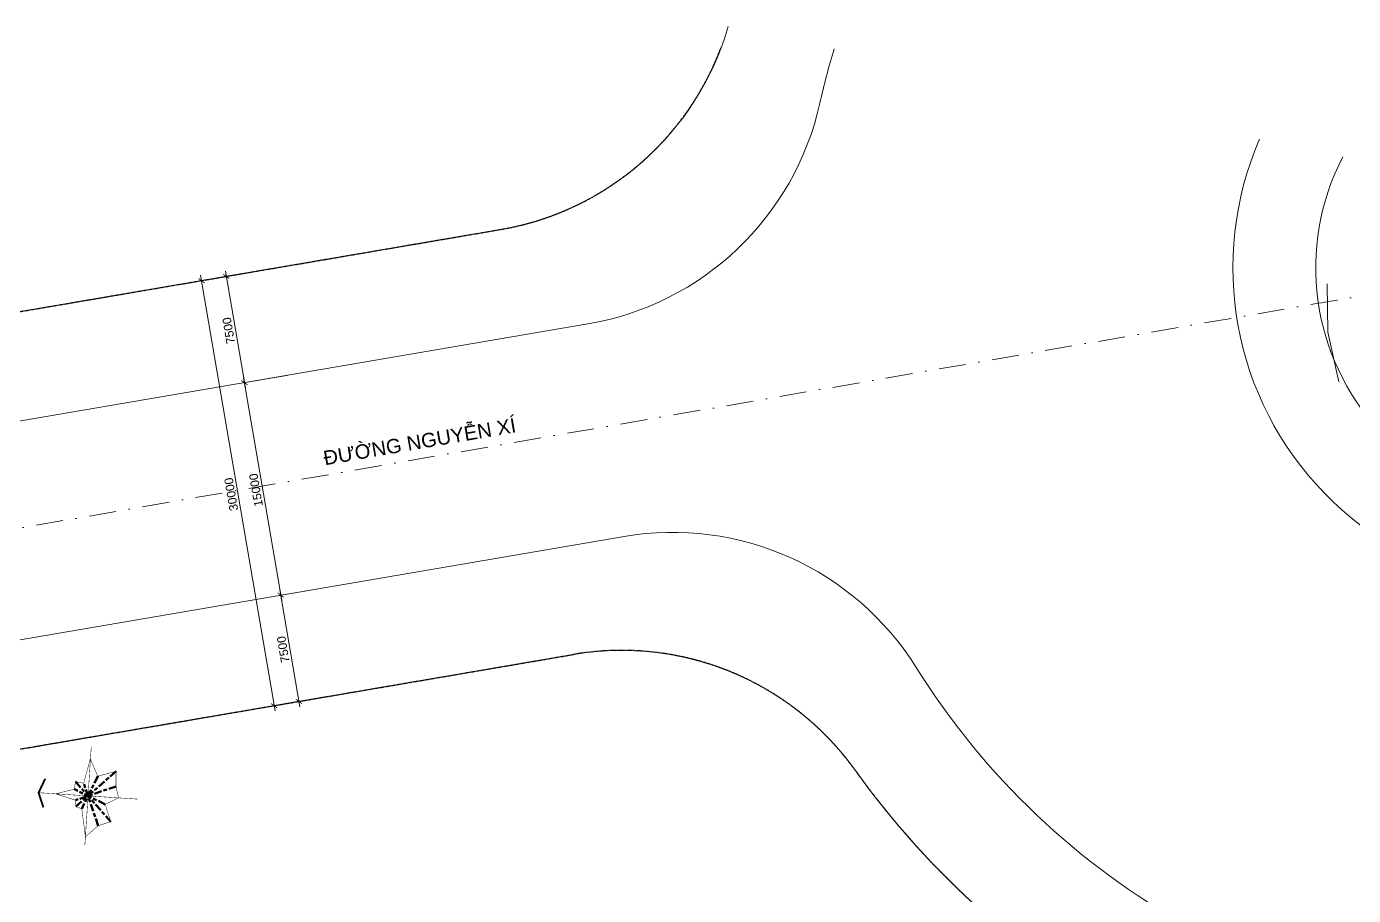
# Model space of a CAD drawing. Header units: millimetres. Extents: x -55734 to 162275, y 47779 to 197208.
# Drawn here: x -9447 to 82886, y 131694 to 192146 of the extents above; entities that cross this region are included whole.
import ezdxf
from ezdxf.xclip import XClip

# ---------------------------------------------------------------- set-up
doc = ezdxf.new("R2010")
doc.units = ezdxf.units.MM
doc.header["$XCLIPFRAME"] = 0
for name, pattern in [('20180221 BF$0$2-2', [10, 5, -5]), ('20180221 BF$0$b2$0$Kume - Key Plan Boundary', [16, 8, -2, 4, -2]), ('20180221 BF$0$b2$0$Kume - Setback', [13, 5, -2, 4, -2]), ('20180221 BF$0$HIDDEN', [0.375, 0.25, -0.125]), ('DASHDOT', [1, 0.5, -0.25, 0, -0.25]), ('DASHDOT2', [0.5, 0.25, -0.125, 0, -0.125])]:
    doc.linetypes.add(name, pattern=pattern)
for name, color, linetype, lineweight in [('20180221 BF$0$b2$0$C-_SITEBNRY_E', 1, '20180221 BF$0$b2$0$Kume - Key Plan Boundary', 100), ('20180221 BF$0$QHH ÐỀ XUẤT ÐIỀU CHỈNH', 5, '20180221 BF$0$HIDDEN', 30), ('CHU', 181, 'Continuous', 5), ('CHU-1', 7, 'Continuous', 9), ('DIM', 1, 'Continuous', 5), ('HATCH-1', 8, 'Continuous', 5), ('NET THAY 2', 55, 'Continuous', 5), ('NET-CAT', 3, 'Continuous', 15), ('NET-THAY', 2, 'Continuous', 9), ('TIM', 4, 'DASHDOT', 5)]:
    doc.layers.add(name, color=color, linetype=linetype, lineweight=lineweight)
doc.styles.add('TA1', font='Font - TrueType - Arial.ttf')
doc.dimstyles.new('D_300_KTx3.0', dxfattribs={"dimtxt": 600, "dimasz": 375, "dimexe": 375, "dimexo": 375, "dimgap": 160, "dimtad": 1, "dimdec": 0, "dimzin": 9, "dimtxsty": 'TA1', "dimblk": 'ARCHTICK', "dimcen": 1, "dimdle": 375, "dimclrd": 256, "dimclre": 256, "dimclrt": 7, "dimadec": 0, "dimazin": 0, "dimtfac": 1, "dimtdec": 0, "dimtix": 1, "dimtmove": 1, "dimatfit": 3, "dimldrblk": 'ARCHTICK', "dimfxl": 1, "dimtolj": 1, "dimtzin": 0, "dimlwd": -1, "dimlwe": -1, "dimarcsym": 0})

# ---------------------------------------------------------------- blocks, each defined once
blk = doc.blocks.new('_ARCHTICK')
at = {"color": 0, "linetype": 'ByBlock', "const_width": 0.15}
blk.add_lwpolyline([(-0.5, -0.5), (0.5, 0.5)], dxfattribs=at)
blk = doc.blocks.new('*D13')
at = {"layer": 'Defpoints', "color": 0, "transparency": 16777216}
for p in [(-28454, 87087), (-27780, 84258, 0), (-35076, 82520, 0)]:
    blk.add_point(p, dxfattribs=at)
at = {"layer": 'DIM', "transparency": 16777216}
for p, q in [((-36114, 85263), (-28089, 87174)), ((-27867, 84623), (-28541, 87452)), ((-35163, 82885), (-35836, 85714))]:
    blk.add_line(p, q, dxfattribs=at)
at = {"layer": 'DIM', "transparency": 16777216, "xscale": 375, "yscale": 375, "zscale": 375}
for p, rotation in [((-28454, 87087), 13.39827338841814), ((-35750, 85349), 193.3982733884181)]:
    blk.add_blockref('_ARCHTICK', p, dxfattribs=dict(at, rotation=rotation))
at = {"layer": 'DIM', "color": 7, "transparency": 16777216, "insert": (-32210, 86672), "char_height": 600, "attachment_point": 5, "rotation": 13.39827, "style": 'TA1'}
blk.add_mtext('\\A1;7500', dxfattribs=at)
blk = doc.blocks.new('*D14')
at = {"layer": 'Defpoints', "color": 0, "transparency": 16777216}
for p in [(-13862, 90563), (-13084, 87296, 0), (-27780, 84258, 0)]:
    blk.add_point(p, dxfattribs=at)
at = {"layer": 'DIM', "transparency": 16777216}
for p, q in [((-28819, 87000), (-13498, 90650)), ((-13171, 87661), (-13949, 90928)), ((-27867, 84623), (-28541, 87452))]:
    blk.add_line(p, q, dxfattribs=at)
at = {"layer": 'DIM', "transparency": 16777216, "xscale": 375, "yscale": 375, "zscale": 375}
for p, rotation in [((-13862, 90563), 13.39827338841814), ((-28454, 87087), 193.3982733884181)]:
    blk.add_blockref('_ARCHTICK', p, dxfattribs=dict(at, rotation=rotation))
at = {"layer": 'DIM', "color": 7, "transparency": 16777216, "insert": (-21266, 89279), "char_height": 600, "attachment_point": 5, "rotation": 13.39827, "style": 'TA1'}
blk.add_mtext('\\A1;15000', dxfattribs=at)
blk = doc.blocks.new('*D15')
at = {"layer": 'Defpoints', "color": 0, "transparency": 16777216}
for p in [(-6567, 92301), (-5740, 88833, 0), (-13084, 87296, 0)]:
    blk.add_point(p, dxfattribs=at)
at = {"layer": 'DIM', "transparency": 16777216}
for p, q in [((-14227, 90476), (-6202, 92388)), ((-5827, 89197), (-6653, 92666)), ((-13171, 87661), (-13949, 90928))]:
    blk.add_line(p, q, dxfattribs=at)
at = {"layer": 'DIM', "transparency": 16777216, "xscale": 375, "yscale": 375, "zscale": 375}
for p, rotation in [((-6567, 92301), 13.39827338841814), ((-13862, 90563), 193.3982733884181)]:
    blk.add_blockref('_ARCHTICK', p, dxfattribs=dict(at, rotation=rotation))
at = {"layer": 'DIM', "color": 7, "transparency": 16777216, "insert": (-10323, 91886), "char_height": 600, "attachment_point": 5, "rotation": 13.39827, "style": 'TA1'}
blk.add_mtext('\\A1;7500', dxfattribs=at)
blk = doc.blocks.new('*D16')
at = {"layer": 'Defpoints', "color": 0, "transparency": 16777216}
for p in [(-5740, 88833, 0), (-36155, 87052), (-35076, 82520, 0)]:
    blk.add_point(p, dxfattribs=at)
at = {"layer": 'DIM', "transparency": 16777216}
for p, q in [((-5827, 89197), (-7059, 94368)), ((-6607, 94090), (-36520, 86965)), ((-35163, 82885), (-36242, 87417))]:
    blk.add_line(p, q, dxfattribs=at)
at = {"layer": 'DIM', "transparency": 16777216, "xscale": 375, "yscale": 375, "zscale": 375}
for p, rotation in [((-6972, 94003), 13.39827338841815), ((-36155, 87052), 193.3982733884181)]:
    blk.add_blockref('_ARCHTICK', p, dxfattribs=dict(at, rotation=rotation))
at = {"layer": 'DIM', "color": 7, "transparency": 16777216, "insert": (-21672, 90981), "char_height": 600, "attachment_point": 5, "rotation": 13.39827, "style": 'TA1'}
blk.add_mtext('\\A1;30000', dxfattribs=at)
blk = doc.blocks.new('20180221 BF$0$HOAGIO')
for p, q in [((-25.5, -25.5), (14.1, 14.1)), ((-7.7, -18.5), (6.1, 14.8)), ((-30.5, -12.6), (12.9, 5.4)), ((21.2, -8.8), (-13.9, 5.7)), ((27.6, -27.6), (-12, 12)), ((11.9, -28.6), (-5.4, 12.9))]:
    blk.add_line(p, q)
for points, const_width in [([(-15, 46), (0, 52), (15, 46)], 2), ([(0, -52), (0, 52)], 0.5), ([(40, 0), (12.9, 5.4), (14.1, 14.1), (6.1, 14.8), (0, 34), (-5.4, 12.9), (-12, 12), (-13.9, 5.7), (-43, 0), (-30.5, -12.6), (-25.5, -25.5), (-7.7, -18.5), (0, -32), (11.9, -28.6), (27.6, -27.6), (21.2, -8.8), (39, 0.2)], 0.5), ([(-52, 0), (52, 0)], 0.5)]:
    blk.add_lwpolyline(points, dxfattribs=dict(const_width=const_width))
blk = doc.blocks.new('A$C64F00842')
blk.add_lwpolyline([(0, 3350), (-350, 0), (0, -3515)])
blk = doc.blocks.new('*U94')
at = {"layer": 'HATCH-1', "rotation": 180}
blk.add_blockref('A$C64F00842', (0, 0), dxfattribs=at)
blk = doc.blocks.new('*U95')
at = {"layer": 'CHU', "color": 0, "linetype": 'ByBlock', "lineweight": -2, "transparency": 16777216, "rotation": 186.8306492592334}
for p in [(89263, 48500, 0), (90969, 48705, 0), (92675, 48909), (87557, 48296, 0)]:
    blk.add_blockref('*U94', p, dxfattribs=at)
blk = doc.blocks.new('A$C1F0A2BF7')
at = {"layer": '20180221 BF$0$QHH ÐỀ XUẤT ÐIỀU CHỈNH', "linetype": '20180221 BF$0$2-2', "elevation": 0, "flags": 128}
blk.add_lwpolyline([(13004.4, 128535.1), (79272.1, 139861.2, 0.2870076), (95104.1, 153980.3, -0.0234896), (96932.6, 159309.7, -0.0234896)], format="xyb", dxfattribs=at)
at = {"layer": '20180221 BF$0$QHH ÐỀ XUẤT ÐIỀU CHỈNH', "linetype": '20180221 BF$0$2-2', "elevation": 0}
blk.add_lwpolyline([(18058.6, 98963.9), (84326.2, 110290)], dxfattribs=at)
at = {"layer": '20180221 BF$0$QHH ÐỀ XUẤT ÐIỀU CHỈNH', "linetype": '20180221 BF$0$2-2'}
for centre, radius, start, end in [((87698.6, 90581.7, 0), 19994.8, 35.639904, 99.709987), ((152707.2, 137197.6, 0), 60000, 215.64442, 265.992139)]:
    blk.add_arc(centre, radius, start, end, dxfattribs=at)
at = {"layer": '20180221 BF$0$b2$0$C-_SITEBNRY_E', "color": 40, "linetype": '20180221 BF$0$b2$0$Kume - Setback', "lineweight": 18, "xscale": 66.35369608040816, "yscale": 66.35369602802675, "zscale": 66.35369609467332, "rotation": 86.30071210859583}
blk.add_blockref('20180221 BF$0$HOAGIO', (50567.5, 100452.2, 0), dxfattribs=at)
at = {"layer": 'CHU'}
blk.add_blockref('*U95', (49629.4, 84453.4, 0), dxfattribs=at)
blk = doc.blocks.new('A$C73191BE0')
at = {"ltscale": 0.5, "elevation": 0}
for points in [[(-21861.5, 124143.9), (-8246, 66984.6, 0.304329), (8116.9, 51859.6, -0.0186138), (11951.7, 51112.2, -0.0186138)], [(-111251.6, -40603.8), (-101428.3, -37729.4), (-77631.6, -29036.5), (-63572, -22149.7, 0.3019913), (-52403.3, -3033, -0.2568509), (-30624.8, 42631.2, 0.304329), (-22837.8, 63508.9), (-36453.2, 120668.2)]]:
    blk.add_lwpolyline(points, format="xyb", dxfattribs=at)
at = {"ltscale": 0.5}
blk.add_arc((0, 0), 16725.7, 66.18214, 277.302352, dxfattribs=at)
at = {"layer": 'NET-THAY', "ltscale": 0.5, "elevation": 0}
for points in [[(-14565.6, 125881.8), (-2077.5, 73455.3, 0.2870076), (13033.6, 58567.3)], [(-113351.4, -33388.4), (-103770.7, -30600.3), (-80576, -22127.4), (-71191.2, -17524, 0.2846792), (-59999.1, 324.1, -0.223287), (-38037.5, 46402, 0.2870076), (-31261, 66503.8), (-43749.1, 118930.3)]]:
    blk.add_lwpolyline(points, format="xyb", dxfattribs=at)
at = {"layer": 'NET-THAY', "ltscale": 0.5}
blk.add_arc((0, 0), 22491, 70.235253, 273.24924, dxfattribs=at)
at = {"layer": 'TIM', "linetype": 'DASHDOT2', "ltscale": 7500, "elevation": 0, "flags": 128}
blk.add_lwpolyline([(3016.1, -10456.6, -0.0035534), (-3530.9, 16348.8), (-29038.3, 122434.4)], format="xyb", dxfattribs=at)
at = {"layer": 'CHU-1', "style": 'TA1'}
blk.add_text('ĐƯỜNG NGUYỄN XÍ', height=1000, rotation=283.519681, dxfattribs=at).set_placement((-19241.8, 84611.8, 0))
at = {"layer": 'DIM'}
for base, p1, p2, picture, middle in [((-36155.0767, 87051.836), (-5740.3818, 88832.5152, 0), (-35075.6478, 82520.2618, 0), '*D16', (-21671.6799, 90981.4084)), ((-6566.6, 92300.9), (-13084.3, 87296.3, 0), (-5740.4, 88832.5, 0), '*D15', (-10322.6, 91885.6)), ((-13862.4, 90563, 0), (-27780.3, 84258, 0), (-13084.3, 87296.3, 0), '*D14', (-21266.4, 89278.8)), ((-28454.174, 87087.242), (-35075.6478, 82520.2618, 0), (-27780.2526, 84258.0378, 0), '*D13', (-32209.9321, 86672.0052))]:
    dim = blk.add_linear_dim(base=base, p1=p1, p2=p2, angle=13.398273, dimstyle='D_300_KTx3.0', dxfattribs=at)
    dim.commit()
    dim.dimension.update_dxf_attribs({"geometry": picture, "text_midpoint": middle})

msp = doc.modelspace()

# ---------------------------------------------------------------- block references
at = {"layer": 'NET-CAT', "rotation": 86.30059057706528}
msp.add_blockref('A$C73191BE0', (96985.1, 175360.9, 0), dxfattribs=at)

# ---------------------------------------------------------------- next in the draw order: block references
at = {"layer": 'NET THAY 2'}
ref = msp.add_blockref('A$C1F0A2BF7', (-55733.8, 38167.8, 0), dxfattribs=at)
XClip(ref).set_block_clipping_path([(-27462.6186291156, 51738.6749988016), (137958.5174097056, 152520.3806320981)])

doc.saveas('drawing.dxf')
